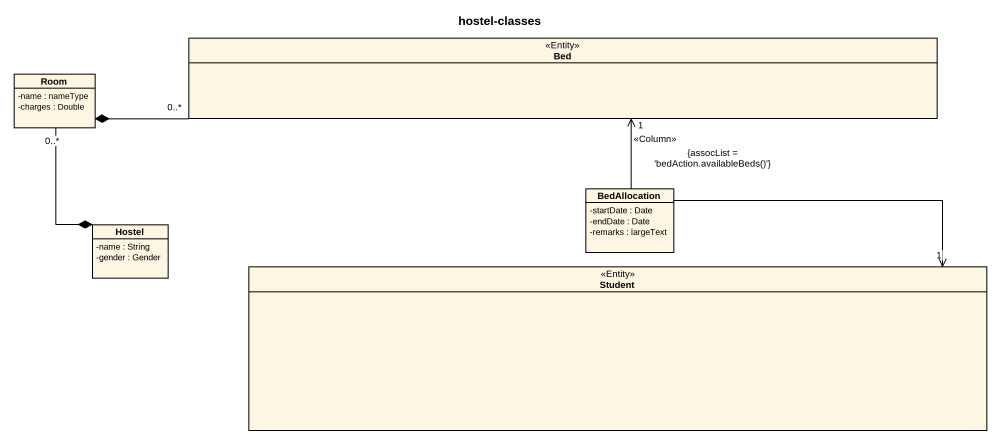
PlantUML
@startuml
title hostel-classes
hide circle
hide empty members
skinparam classAttributeIconSize 0
class Bed <<Entity>>
class Room {
  -name : nameType
  -charges : Double
}
class Hostel {
  -name : String
  -gender : Gender
}
class BedAllocation {
  -startDate : Date
  -endDate : Date
  -remarks : largeText
}
class Student <<Entity>>
Room *-right- "0..*" Bed
Hostel *-up- "0..*" Room
BedAllocation -up-> "1\n<<Column>>\n{assocList = 'bedAction.availableBeds()'}" Bed
BedAllocation --> "1" Student
@enduml
